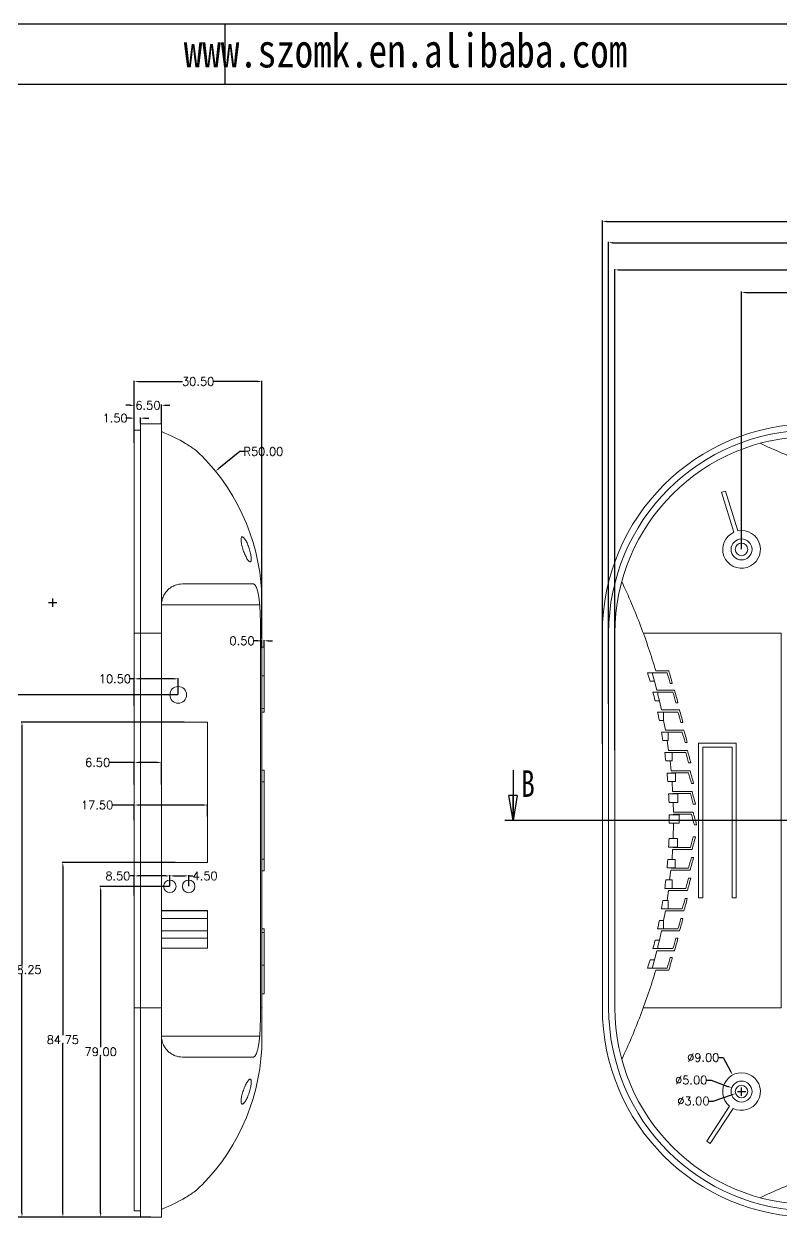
# Model space of a CAD drawing. Header units: inches. Extents: x 1813 to 4218, y 284 to 889.
# Drawn here: x 3151.6 to 3332.5, y 604 to 889.1 of the extents above; entities that cross this region are included whole.
import ezdxf

# ---------------------------------------------------------------- set-up
doc = ezdxf.new("R2010")
doc.units = ezdxf.units.IN
doc.header["$LTSCALE"] = 15
doc.linetypes.add('CENTER2', pattern=[28.575, 19.05, -3.175, 3.175, -3.175])
doc.layers.add('文字', color=81, linetype='Continuous')
doc.styles.add('SLDTEXTSTYLE0', font='TXT', dxfattribs={"width": 0.75})
doc.styles.get("Standard").update_dxf_attribs({"font": 'txt', "bigfont": 'gbcbig.shx'})
doc.styles.add('宋体', font='', dxfattribs={"width": 0.8, "height": 3.5})
doc.styles.get('宋体').set_extended_font_data('SimSun')
doc.dimstyles.new('2.5', dxfattribs={"dimtxt": 2, "dimasz": 1, "dimexe": 0.18, "dimexo": 0.0625, "dimgap": 0.09, "dimtad": 0, "dimtih": 1, "dimtoh": 1, "dimzin": 0, "dimdsep": 46, "dimtxsty": 'Standard', "dimcen": 1, "dimadec": 0, "dimazin": 2, "dimtfac": 1, "dimtofl": 0, "dimtmove": 0, "dimatfit": 3, "dimfxl": 1, "dimtolj": 1, "dimtzin": 0, "dimarcsym": 0})

# ---------------------------------------------------------------- blocks, each defined once
blk = doc.blocks.new('_CLOSED')
at = {"color": 0, "linetype": 'ByBlock', "lineweight": -2}
for p, q in [((-1, 0.166667), (0, 0)), ((-1, 0.166667), (-1, -0.166667)), ((0, 0), (-1, -0.166667)), ((0, 0), (-1, 0))]:
    blk.add_line(p, q, dxfattribs=at)
blk = doc.blocks.new('*D130')
at = {"color": 0, "lineweight": -2}
for p, q in [((3203.23, 786.93), (3198.17, 782.85)), ((3204.23, 786.93), (3203.23, 786.93)), ((3157.48, 750.82), (3159.48, 750.82)), ((3158.48, 749.82), (3158.48, 751.82))]:
    blk.add_line(p, q, dxfattribs=at)
at = {"color": 0}
blk.add_solid([(3198.07, 782.98), (3198.27, 782.72), (3197.39, 782.22)], dxfattribs=at)
at = {"layer": 'Defpoints', "color": 0}
for p in [(3197.39, 782.22), (3158.48, 750.82)]:
    blk.add_point(p, dxfattribs=at)
at = {"color": 0, "insert": (3208.82, 786.93), "char_height": 2, "attachment_point": 5}
blk.add_mtext('\\A1;R50.00', dxfattribs=at)
blk = doc.blocks.new('*D134')
at = {"color": 0, "lineweight": -2}
for p, q in [((3177.98, 792.1), (3177.98, 803.83)), ((3178.98, 803.65), (3189.47, 803.65)), ((3207.48, 803.65), (3196.98, 803.65)), ((3208.48, 742.29), (3208.48, 803.83))]:
    blk.add_line(p, q, dxfattribs=at)
at = {"color": 0}
for points in [[(3178.98, 803.81), (3178.98, 803.48), (3177.98, 803.65)], [(3207.48, 803.81), (3207.48, 803.48), (3208.48, 803.65)]]:
    blk.add_solid(points, dxfattribs=at)
at = {"layer": 'Defpoints', "color": 0}
for p in [(3208.48, 803.65), (3177.98, 792.03), (3208.48, 742.23)]:
    blk.add_point(p, dxfattribs=at)
at = {"color": 0, "insert": (3193.23, 803.65), "char_height": 2, "attachment_point": 5}
blk.add_mtext('\\A1;30.50', dxfattribs=at)
blk = doc.blocks.new('*D135')
at = {"color": 0, "lineweight": -2}
for p, q in [((3207.48, 741.7), (3206.48, 741.7)), ((3208.48, 739.93), (3208.48, 741.88)), ((3208.98, 740.22), (3208.98, 741.88)), ((3209.98, 741.7), (3210.98, 741.7))]:
    blk.add_line(p, q, dxfattribs=at)
at = {"color": 0}
for points in [[(3207.48, 741.87), (3207.48, 741.53), (3208.48, 741.7)], [(3209.98, 741.87), (3209.98, 741.53), (3208.98, 741.7)]]:
    blk.add_solid(points, dxfattribs=at)
at = {"layer": 'Defpoints', "color": 0}
for p in [(3208.48, 741.7), (3208.48, 739.87), (3208.98, 740.16)]:
    blk.add_point(p, dxfattribs=at)
at = {"color": 0, "insert": (3203.72, 741.7), "char_height": 2, "attachment_point": 5}
blk.add_mtext('\\A1;0.50', dxfattribs=at)
blk = doc.blocks.new('*D136')
at = {"color": 0, "lineweight": -2}
for p, q in [((3177.98, 788.96), (3177.98, 798.14)), ((3184.48, 793.6), (3184.48, 798.14)), ((3176.98, 797.96), (3175.98, 797.96)), ((3185.48, 797.96), (3186.48, 797.96))]:
    blk.add_line(p, q, dxfattribs=at)
at = {"color": 0}
for points in [[(3176.98, 798.13), (3176.98, 797.79), (3177.98, 797.96)], [(3185.48, 798.13), (3185.48, 797.79), (3184.48, 797.96)]]:
    blk.add_solid(points, dxfattribs=at)
at = {"layer": 'Defpoints', "color": 0}
for p in [(3177.98, 797.96), (3184.48, 793.53), (3177.98, 788.89)]:
    blk.add_point(p, dxfattribs=at)
at = {"color": 0, "insert": (3181.23, 797.96), "char_height": 2, "attachment_point": 5}
blk.add_mtext('\\A1;6.50', dxfattribs=at)
blk = doc.blocks.new('*D137')
at = {"color": 0, "lineweight": -2}
for p, q in [((3176.98, 794.9), (3175.98, 794.9)), ((3177.98, 791.58), (3177.98, 795.08)), ((3179.48, 793.6), (3179.48, 795.08)), ((3180.48, 794.9), (3181.48, 794.9))]:
    blk.add_line(p, q, dxfattribs=at)
at = {"color": 0}
for points in [[(3176.98, 795.07), (3176.98, 794.73), (3177.98, 794.9)], [(3180.48, 795.07), (3180.48, 794.73), (3179.48, 794.9)]]:
    blk.add_solid(points, dxfattribs=at)
at = {"layer": 'Defpoints', "color": 0}
for p in [(3177.98, 794.9), (3179.48, 793.53), (3177.98, 791.51)]:
    blk.add_point(p, dxfattribs=at)
at = {"color": 0, "insert": (3173.39, 794.9), "char_height": 2, "attachment_point": 5}
blk.add_mtext('\\A1;1.50', dxfattribs=at)
blk = doc.blocks.new('*D138')
at = {"color": 0, "lineweight": -2}
for p, q in [((3186.41, 683.03), (3169.76, 683.03)), ((3169.94, 682.03), (3169.94, 644.62)), ((3169.94, 605.03), (3169.94, 642.44)), ((3179.41, 604.03), (3169.76, 604.03))]:
    blk.add_line(p, q, dxfattribs=at)
at = {"color": 0}
for points in [[(3169.77, 682.03), (3170.11, 682.03), (3169.94, 683.03)], [(3169.77, 605.03), (3170.11, 605.03), (3169.94, 604.03)]]:
    blk.add_solid(points, dxfattribs=at)
at = {"layer": 'Defpoints', "color": 0}
for p in [(3169.94, 683.03), (3186.48, 683.03), (3179.48, 604.03)]:
    blk.add_point(p, dxfattribs=at)
at = {"color": 0, "insert": (3169.94, 643.53), "char_height": 2, "attachment_point": 5}
blk.add_mtext('\\A1;79.00', dxfattribs=at)
blk = doc.blocks.new('*D139')
at = {"color": 0, "lineweight": -2}
for p, q in [((3187.72, 688.78), (3160.73, 688.78)), ((3160.91, 687.78), (3160.91, 647.5)), ((3160.91, 605.03), (3160.91, 645.32)), ((3181.91, 604.03), (3160.73, 604.03))]:
    blk.add_line(p, q, dxfattribs=at)
at = {"color": 0}
for points in [[(3160.75, 687.78), (3161.08, 687.78), (3160.91, 688.78)], [(3160.75, 605.03), (3161.08, 605.03), (3160.91, 604.03)]]:
    blk.add_solid(points, dxfattribs=at)
at = {"layer": 'Defpoints', "color": 0}
for p in [(3160.91, 688.78), (3187.78, 688.78), (3181.98, 604.03)]:
    blk.add_point(p, dxfattribs=at)
at = {"color": 0, "insert": (3160.91, 646.41), "char_height": 2, "attachment_point": 5}
blk.add_mtext('\\A1;84.75', dxfattribs=at)
blk = doc.blocks.new('*D140')
at = {"color": 0, "lineweight": -2}
for p, q in [((3189.91, 722.28), (3150.96, 722.28)), ((3151.14, 721.28), (3151.14, 664.25)), ((3151.14, 605.03), (3151.14, 662.07)), ((3181.85, 604.03), (3150.96, 604.03))]:
    blk.add_line(p, q, dxfattribs=at)
at = {"color": 0}
for points in [[(3150.98, 721.28), (3151.31, 721.28), (3151.14, 722.28)], [(3150.98, 605.03), (3151.31, 605.03), (3151.14, 604.03)]]:
    blk.add_solid(points, dxfattribs=at)
at = {"layer": 'Defpoints', "color": 0}
for p in [(3151.14, 722.28), (3189.98, 722.28), (3181.91, 604.03)]:
    blk.add_point(p, dxfattribs=at)
at = {"color": 0, "insert": (3151.14, 663.16), "char_height": 2, "attachment_point": 5}
blk.add_mtext('\\A1;118.25', dxfattribs=at)
blk = doc.blocks.new('*D141')
at = {"color": 0, "lineweight": -2}
for p, q in [((3188.41, 728.78), (3141.04, 728.78)), ((3141.22, 727.78), (3141.22, 667.5)), ((3141.22, 605.03), (3141.22, 665.32)), ((3181.91, 604.03), (3141.04, 604.03))]:
    blk.add_line(p, q, dxfattribs=at)
at = {"color": 0}
for points in [[(3141.06, 727.78), (3141.39, 727.78), (3141.22, 728.78)], [(3141.06, 605.03), (3141.39, 605.03), (3141.22, 604.03)]]:
    blk.add_solid(points, dxfattribs=at)
at = {"layer": 'Defpoints', "color": 0}
for p in [(3141.22, 728.78), (3188.48, 728.78), (3181.98, 604.03)]:
    blk.add_point(p, dxfattribs=at)
at = {"color": 0, "insert": (3141.22, 666.41), "char_height": 2, "attachment_point": 5}
blk.add_mtext('\\A1;124.75', dxfattribs=at)
blk = doc.blocks.new('*D142')
at = {"color": 0, "lineweight": -2}
for p, q in [((3177.98, 685.55), (3176.98, 685.55)), ((3177.98, 680.86), (3177.98, 685.73)), ((3185.48, 685.55), (3178.98, 685.55)), ((3186.48, 683.1), (3186.48, 685.73))]:
    blk.add_line(p, q, dxfattribs=at)
at = {"color": 0}
for points in [[(3178.98, 685.71), (3178.98, 685.38), (3177.98, 685.55)], [(3185.48, 685.71), (3185.48, 685.38), (3186.48, 685.55)]]:
    blk.add_solid(points, dxfattribs=at)
at = {"layer": 'Defpoints', "color": 0}
for p in [(3177.98, 685.55), (3186.48, 683.03), (3177.98, 680.79)]:
    blk.add_point(p, dxfattribs=at)
at = {"color": 0, "insert": (3174.05, 685.55), "char_height": 2, "attachment_point": 5}
blk.add_mtext('\\A1;8.50', dxfattribs=at)
blk = doc.blocks.new('*D143')
at = {"color": 0, "lineweight": -2}
for p, q in [((3186.48, 683.1), (3186.48, 685.73)), ((3187.48, 685.55), (3189.98, 685.55)), ((3190.98, 683.1), (3190.98, 685.73)), ((3190.98, 685.55), (3191.98, 685.55))]:
    blk.add_line(p, q, dxfattribs=at)
at = {"color": 0}
for points in [[(3187.48, 685.71), (3187.48, 685.38), (3186.48, 685.55)], [(3189.98, 685.71), (3189.98, 685.38), (3190.98, 685.55)]]:
    blk.add_solid(points, dxfattribs=at)
at = {"layer": 'Defpoints', "color": 0}
for p in [(3190.98, 685.55), (3186.48, 683.03), (3190.98, 683.03)]:
    blk.add_point(p, dxfattribs=at)
at = {"color": 0, "insert": (3194.9, 685.55), "char_height": 2, "attachment_point": 5}
blk.add_mtext('\\A1;4.50', dxfattribs=at)
blk = doc.blocks.new('*D144')
at = {"color": 0, "lineweight": -2}
for p, q in [((3177.98, 712.64), (3172.14, 712.64)), ((3177.98, 707.42), (3177.98, 712.82)), ((3183.48, 712.64), (3178.98, 712.64)), ((3184.48, 707.42), (3184.48, 712.82))]:
    blk.add_line(p, q, dxfattribs=at)
at = {"color": 0}
for points in [[(3178.98, 712.8), (3178.98, 712.47), (3177.98, 712.64)], [(3183.48, 712.8), (3183.48, 712.47), (3184.48, 712.64)]]:
    blk.add_solid(points, dxfattribs=at)
at = {"layer": 'Defpoints', "color": 0}
for p in [(3177.98, 712.64), (3177.98, 707.36), (3184.48, 707.36)]:
    blk.add_point(p, dxfattribs=at)
at = {"color": 0, "insert": (3169.22, 712.64), "char_height": 2, "attachment_point": 5}
blk.add_mtext('\\A1;6.50', dxfattribs=at)
blk = doc.blocks.new('*D145')
at = {"color": 0, "lineweight": -2}
for p, q in [((3177.98, 702.47), (3172.69, 702.47)), ((3177.98, 698.85), (3177.98, 702.65)), ((3194.48, 702.47), (3178.98, 702.47)), ((3195.48, 699.74), (3195.48, 702.65))]:
    blk.add_line(p, q, dxfattribs=at)
at = {"color": 0}
for points in [[(3178.98, 702.64), (3178.98, 702.31), (3177.98, 702.47)], [(3194.48, 702.64), (3194.48, 702.31), (3195.48, 702.47)]]:
    blk.add_solid(points, dxfattribs=at)
at = {"layer": 'Defpoints', "color": 0}
for p in [(3177.98, 702.47), (3177.98, 698.78), (3195.48, 699.67)]:
    blk.add_point(p, dxfattribs=at)
at = {"color": 0, "insert": (3169.1, 702.47), "char_height": 2, "attachment_point": 5}
blk.add_mtext('\\A1;17.50', dxfattribs=at)
blk = doc.blocks.new('*D146')
at = {"color": 0, "lineweight": -2}
for p, q in [((3177.98, 732.62), (3176.78, 732.62)), ((3177.98, 726.27), (3177.98, 732.8)), ((3187.48, 732.62), (3178.98, 732.62)), ((3188.48, 728.85), (3188.48, 732.8))]:
    blk.add_line(p, q, dxfattribs=at)
at = {"color": 0}
for points in [[(3178.98, 732.79), (3178.98, 732.46), (3177.98, 732.62)], [(3187.48, 732.79), (3187.48, 732.46), (3188.48, 732.62)]]:
    blk.add_solid(points, dxfattribs=at)
at = {"layer": 'Defpoints', "color": 0}
for p in [(3177.98, 732.62), (3188.48, 728.78), (3177.98, 726.21)]:
    blk.add_point(p, dxfattribs=at)
at = {"color": 0, "insert": (3173.35, 732.62), "char_height": 2, "attachment_point": 5}
blk.add_mtext('\\A1;10.50', dxfattribs=at)
blk = doc.blocks.new('*D154')
at = {"color": 0, "lineweight": -2}
for p, q in [((3323.04, 763.6), (3323.04, 825.11)), ((3324.04, 824.93), (3380.12, 824.93)), ((3445.04, 824.93), (3388.96, 824.93)), ((3446.04, 763.6), (3446.04, 825.11))]:
    blk.add_line(p, q, dxfattribs=at)
at = {"color": 0}
for points in [[(3324.04, 825.09), (3324.04, 824.76), (3323.04, 824.93)], [(3445.04, 825.09), (3445.04, 824.76), (3446.04, 824.93)]]:
    blk.add_solid(points, dxfattribs=at)
at = {"layer": 'Defpoints', "color": 0}
for p in [(3446.04, 824.93), (3323.04, 763.53), (3446.04, 763.53)]:
    blk.add_point(p, dxfattribs=at)
at = {"color": 0, "insert": (3384.54, 824.93), "char_height": 2, "attachment_point": 5}
blk.add_mtext('\\A1;123.00', dxfattribs=at)
blk = doc.blocks.new('*D155')
at = {"color": 0, "lineweight": -2}
for p, q in [((3292.79, 715.51), (3292.79, 830.49)), ((3293.79, 830.31), (3379.95, 830.31)), ((3475.29, 830.31), (3389.13, 830.31)), ((3476.29, 740.32), (3476.29, 830.49))]:
    blk.add_line(p, q, dxfattribs=at)
at = {"color": 0}
for points in [[(3293.79, 830.47), (3293.79, 830.14), (3292.79, 830.31)], [(3475.29, 830.47), (3475.29, 830.14), (3476.29, 830.31)]]:
    blk.add_solid(points, dxfattribs=at)
at = {"layer": 'Defpoints', "color": 0}
for p in [(3476.29, 830.31), (3476.29, 740.25), (3292.79, 715.44)]:
    blk.add_point(p, dxfattribs=at)
at = {"color": 0, "insert": (3384.54, 830.31), "char_height": 2, "attachment_point": 5}
blk.add_mtext('\\A1;183.50', dxfattribs=at)
blk = doc.blocks.new('*D156')
at = {"color": 0, "lineweight": -2}
for p, q in [((3291.29, 726.65), (3291.29, 836.99)), ((3292.29, 836.81), (3379.95, 836.81)), ((3476.79, 836.81), (3389.13, 836.81)), ((3477.79, 723.7), (3477.79, 836.99))]:
    blk.add_line(p, q, dxfattribs=at)
at = {"color": 0}
for points in [[(3292.29, 836.98), (3292.29, 836.64), (3291.29, 836.81)], [(3476.79, 836.98), (3476.79, 836.64), (3477.79, 836.81)]]:
    blk.add_solid(points, dxfattribs=at)
at = {"layer": 'Defpoints', "color": 0}
for p in [(3477.79, 836.81), (3291.29, 726.59), (3477.79, 723.63)]:
    blk.add_point(p, dxfattribs=at)
at = {"color": 0, "insert": (3384.54, 836.81), "char_height": 2, "attachment_point": 5}
blk.add_mtext('\\A1;186.50', dxfattribs=at)
blk = doc.blocks.new('*D157')
at = {"color": 0, "lineweight": -2}
for p, q in [((3289.79, 717.08), (3289.79, 842.08)), ((3290.79, 841.9), (3379.95, 841.9)), ((3478.29, 841.9), (3389.13, 841.9)), ((3479.29, 717.08), (3479.29, 842.08))]:
    blk.add_line(p, q, dxfattribs=at)
at = {"color": 0}
for points in [[(3290.79, 842.06), (3290.79, 841.73), (3289.79, 841.9)], [(3478.29, 842.06), (3478.29, 841.73), (3479.29, 841.9)]]:
    blk.add_solid(points, dxfattribs=at)
at = {"layer": 'Defpoints', "color": 0}
for p in [(3479.29, 841.9), (3289.79, 717.02), (3479.29, 717.02)]:
    blk.add_point(p, dxfattribs=at)
at = {"color": 0, "insert": (3384.54, 841.9), "char_height": 2, "attachment_point": 5}
blk.add_mtext('\\A1;189.50', dxfattribs=at)
blk = doc.blocks.new('*D169')
at = {"color": 0, "lineweight": -2}
for p, q in [((3317.65, 642.16), (3318.65, 642.16)), ((3318.65, 642.16), (3320.42, 638.87)), ((3322.04, 634.03), (3324.04, 634.03)), ((3323.04, 633.03), (3323.04, 635.03))]:
    blk.add_line(p, q, dxfattribs=at)
at = {"color": 0}
blk.add_solid([(3320.57, 638.95), (3320.28, 638.79), (3320.9, 637.99)], dxfattribs=at)
at = {"layer": 'Defpoints', "color": 0}
for p in [(3320.9, 637.99), (3325.18, 630.07)]:
    blk.add_point(p, dxfattribs=at)
at = {"color": 0, "insert": (3313.89, 642.16), "char_height": 2, "attachment_point": 5}
blk.add_mtext('\\A1;∅9.00', dxfattribs=at)
blk = doc.blocks.new('*D170')
at = {"color": 0, "lineweight": -2}
for p, q in [((3314.78, 636.77), (3315.78, 636.77)), ((3315.78, 636.77), (3319.76, 635.27)), ((3322.04, 634.03), (3324.04, 634.03)), ((3323.04, 633.03), (3323.04, 635.03))]:
    blk.add_line(p, q, dxfattribs=at)
at = {"color": 0}
blk.add_solid([(3319.82, 635.43), (3319.71, 635.11), (3320.7, 634.92)], dxfattribs=at)
at = {"layer": 'Defpoints', "color": 0}
for p in [(3320.7, 634.92), (3325.38, 633.15)]:
    blk.add_point(p, dxfattribs=at)
at = {"color": 0, "insert": (3311.02, 636.77), "char_height": 2, "attachment_point": 5}
blk.add_mtext('\\A1;∅5.00', dxfattribs=at)
blk = doc.blocks.new('*D171')
at = {"color": 0, "lineweight": -2}
for p, q in [((3316.3, 631.77), (3320.67, 633.24)), ((3322.04, 634.03), (3324.04, 634.03)), ((3323.04, 633.03), (3323.04, 635.03)), ((3315.3, 631.77), (3316.3, 631.77))]:
    blk.add_line(p, q, dxfattribs=at)
at = {"color": 0}
blk.add_solid([(3320.62, 633.4), (3320.72, 633.08), (3321.62, 633.56)], dxfattribs=at)
at = {"layer": 'Defpoints', "color": 0}
for p in [(3321.62, 633.56), (3324.46, 634.51)]:
    blk.add_point(p, dxfattribs=at)
at = {"color": 0, "insert": (3311.54, 631.77), "char_height": 2, "attachment_point": 5}
blk.add_mtext('\\A1;∅3.00', dxfattribs=at)

msp = doc.modelspace()

# ---------------------------------------------------------------- linework, layer by layer
for p, q in [((2771.95, 889.082), (3627.31, 889.082)), ((3199.63, 889.082), (3199.63, 874.682)), ((2800.75, 874.682), (3612.91, 874.682))]:
    msp.add_line(p, q)
at = {"color": 7, "linetype": 'Continuous', "lineweight": 15}
for p, q in [((3179.476, 793.533), (3184.476, 793.533)), ((3179.476, 743.533), (3179.476, 793.533)), ((3184.476, 791.676), (3184.476, 793.533)), ((3177.976, 743.533), (3177.976, 792.033)), ((3177.976, 792.033), (3179.476, 792.033)), ((3184.476, 750.283), (3184.476, 791.676)), ((3319.168, 777.487), (3318.214, 777.186)), ((3318.214, 777.186), (3321.219, 767.648)), ((3322.172, 767.949), (3319.168, 777.487)), ((3184.476, 743.533), (3184.476, 750.283)), ((3207.932, 750.283), (3184.476, 750.283)), ((3208.476, 750.825), (3208.476, 743.533)), ((3177.976, 654.033), (3177.976, 743.533)), ((3177.976, 743.533), (3179.476, 743.533)), ((3179.476, 654.033), (3179.476, 743.533)), ((3179.476, 743.533), (3184.476, 743.533)), ((3184.476, 743.533), (3184.476, 654.033)), ((3208.476, 743.533), (3208.149, 743.533)), ((3208.149, 654.033), (3208.149, 743.533)), ((3208.476, 743.533), (3208.476, 654.033)), ((3289.789, 743.533), (3289.789, 654.033)), ((3291.289, 743.533), (3291.289, 654.033)), ((3292.789, 743.533), (3292.789, 654.033)), ((3299.575, 743.533), (3332.497, 743.533)), ((3332.497, 654.033), (3332.497, 743.533)), ((3208.976, 740.161), (3208.476, 740.161)), ((3208.976, 740.161), (3208.976, 733.326)), ((3208.976, 733.326), (3208.476, 733.326)), ((3208.976, 733.326), (3208.976, 725.574)), ((3305.293, 734.033), (3300.61, 734.033)), ((3302.218, 732.033), (3301.651, 734.033)), ((3305.671, 734.533), (3302.547, 734.533)), ((3301.181, 732.033), (3302.218, 732.033)), ((3302.218, 732.033), (3302.781, 729.9)), ((3307.028, 729.9), (3302.781, 729.9)), ((3305.977, 731.533), (3306.495, 731.533)), ((3302.913, 729.4), (3301.882, 729.4)), ((3302.375, 727.4), (3303.403, 727.4)), ((3302.913, 729.4), (3306.65, 729.4)), ((3302.913, 729.4), (3302.913, 729.4)), ((3303.062, 729.4), (3302.913, 729.4)), ((3303.062, 728.794), (3303.062, 729.4)), ((3303.403, 727.4), (3303.062, 728.794)), ((3303.403, 727.4), (3303.903, 725.181)), ((3307.334, 726.9), (3307.852, 726.9)), ((3208.976, 725.574), (3208.476, 725.574)), ((3208.476, 724.661), (3208.976, 724.661)), ((3208.976, 725.574), (3208.976, 724.661)), ((3304.018, 724.673), (3302.995, 724.673)), ((3308.226, 725.181), (3303.903, 725.181)), ((3304.016, 724.681), (3307.849, 724.681)), ((3304.016, 724.681), (3304.018, 724.673)), ((3304.368, 724.673), (3304.018, 724.673)), ((3304.368, 722.971), (3304.368, 724.673)), ((3195.476, 722.283), (3184.476, 722.283)), ((3195.476, 688.783), (3195.476, 722.283)), ((3303.41, 722.673), (3304.429, 722.673)), ((3304.429, 722.673), (3304.368, 722.971)), ((3304.429, 722.673), (3304.854, 720.39)), ((3308.533, 722.181), (3309.05, 722.181)), ((3304.951, 719.867), (3303.936, 719.867)), ((3309.253, 720.39), (3304.854, 720.39)), ((3304.947, 719.89), (3308.875, 719.89)), ((3304.947, 719.89), (3304.951, 719.867)), ((3305.506, 719.867), (3304.951, 719.867)), ((3305.506, 717.867), (3305.506, 719.867)), ((3304.271, 717.867), (3305.283, 717.867)), ((3305.283, 717.867), (3305.623, 715.542)), ((3305.283, 717.867), (3305.506, 717.867)), ((3310.097, 715.542), (3305.623, 715.542)), ((3309.559, 717.39), (3310.076, 717.39)), ((3321.789, 717.283), (3312.789, 717.283)), ((3312.789, 717.283), (3312.789, 680.283)), ((3313.789, 680.283), (3313.789, 716.283)), ((3313.789, 716.283), (3320.789, 716.283)), ((3320.789, 716.283), (3320.789, 680.283)), ((3321.789, 680.283), (3321.789, 717.283)), ((3305.702, 714.997), (3304.693, 714.997)), ((3304.947, 712.997), (3305.954, 712.997)), ((3305.696, 715.042), (3309.719, 715.042)), ((3305.696, 715.042), (3305.702, 714.997)), ((3306.462, 714.997), (3305.702, 714.997)), ((3305.954, 712.997), (3306.201, 710.648)), ((3305.954, 712.997), (3306.462, 712.997)), ((3306.462, 712.997), (3306.462, 714.997)), ((3208.976, 710.783), (3208.476, 710.783)), ((3208.976, 710.783), (3208.976, 708.031)), ((3306.262, 710.077), (3305.257, 710.077)), ((3310.75, 710.648), (3306.201, 710.648)), ((3306.254, 710.148), (3310.373, 710.148)), ((3306.254, 710.148), (3306.262, 710.077)), ((3307.224, 710.077), (3306.262, 710.077)), ((3307.224, 708.077), (3307.224, 710.077)), ((3310.403, 712.542), (3310.921, 712.542)), ((3208.976, 708.031), (3208.476, 708.031)), ((3208.976, 708.031), (3208.976, 689.535)), ((3305.429, 708.077), (3306.432, 708.077)), ((3306.432, 708.077), (3306.584, 705.721)), ((3306.432, 708.077), (3307.224, 708.077)), ((3311.057, 707.648), (3311.574, 707.648)), ((3306.623, 705.118), (3305.622, 705.118)), ((3311.206, 705.721), (3306.584, 705.721)), ((3306.616, 705.221), (3310.829, 705.221)), ((3306.616, 705.221), (3306.623, 705.118)), ((3306.623, 705.118), (3307.781, 705.118)), ((3307.781, 705.118), (3307.781, 703.118)), ((3305.711, 703.118), (3306.711, 703.118)), ((3306.711, 703.118), (3306.766, 700.774)), ((3307.781, 703.118), (3306.711, 703.118)), ((3311.513, 702.721), (3312.03, 702.721)), ((3306.781, 700.134), (3305.781, 700.134)), ((3311.46, 700.774), (3306.766, 700.774)), ((3306.778, 700.274), (3311.083, 700.274)), ((3306.778, 700.274), (3306.781, 700.134)), ((3306.781, 700.134), (3308.126, 700.134)), ((3308.126, 700.134), (3308.126, 698.134)), ((3305.787, 698.134), (3306.787, 698.134)), ((3306.787, 698.134), (3306.711, 694.448)), ((3308.126, 698.134), (3306.787, 698.134)), ((3311.767, 697.774), (3312.284, 697.774)), ((3306.711, 694.448), (3305.711, 694.448)), ((3306.711, 694.448), (3307.777, 694.448)), ((3307.777, 694.448), (3307.777, 692.448)), ((3312.03, 694.845), (3311.513, 694.845)), ((3305.622, 692.448), (3306.623, 692.448)), ((3306.584, 691.845), (3306.432, 689.489)), ((3306.584, 691.845), (3311.206, 691.845)), ((3306.623, 692.448), (3306.616, 692.345)), ((3310.829, 692.345), (3306.616, 692.345)), ((3307.777, 692.448), (3306.623, 692.448)), ((3311.574, 689.918), (3311.057, 689.918)), ((3184.476, 688.783), (3195.476, 688.783)), ((3208.976, 689.535), (3208.476, 689.535)), ((3208.976, 689.535), (3208.976, 686.783)), ((3305.257, 687.489), (3306.262, 687.489)), ((3306.432, 689.489), (3305.429, 689.489)), ((3306.262, 687.489), (3306.251, 687.418)), ((3310.373, 687.418), (3306.251, 687.418)), ((3306.262, 687.489), (3307.221, 687.489)), ((3307.221, 689.489), (3306.432, 689.489)), ((3307.221, 687.489), (3307.221, 689.489)), ((3208.476, 686.783), (3208.976, 686.783)), ((3305.828, 684.569), (3304.947, 684.569)), ((3306.177, 686.918), (3305.828, 684.569)), ((3306.459, 684.569), (3305.828, 684.569)), ((3306.177, 686.918), (3310.75, 686.918)), ((3306.459, 682.569), (3306.459, 684.569)), ((3310.92, 685.024), (3310.403, 685.024)), ((3304.693, 682.569), (3305.702, 682.569)), ((3305.623, 682.024), (3305.283, 679.699)), ((3305.623, 682.024), (3310.097, 682.024)), ((3305.702, 682.569), (3305.696, 682.524)), ((3309.719, 682.524), (3305.696, 682.524)), ((3305.702, 682.569), (3306.459, 682.569)), ((3305.283, 679.699), (3304.271, 679.699)), ((3305.503, 679.699), (3305.283, 679.699)), ((3305.503, 677.699), (3305.503, 679.699)), ((3310.076, 680.176), (3309.559, 680.176)), ((3312.789, 680.283), (3313.789, 680.283)), ((3320.789, 680.283), (3321.789, 680.283)), ((3195.476, 677.283), (3184.476, 677.283)), ((3184.476, 677.176), (3185.276, 677.176)), ((3195.476, 677.176), (3185.276, 677.176)), ((3195.476, 668.283), (3195.476, 677.283)), ((3303.936, 677.699), (3304.951, 677.699)), ((3304.854, 677.176), (3304.429, 674.893)), ((3304.854, 677.176), (3309.253, 677.176)), ((3304.951, 677.699), (3304.947, 677.676)), ((3308.875, 677.676), (3304.947, 677.676)), ((3304.951, 677.699), (3305.503, 677.699)), ((3184.476, 675.385), (3184.527, 675.385)), ((3195.476, 675.385), (3184.527, 675.385)), ((3208.976, 672.905), (3208.476, 672.905)), ((3208.976, 672.905), (3208.976, 671.991)), ((3302.995, 672.893), (3304.018, 672.893)), ((3304.429, 674.893), (3303.41, 674.893)), ((3304.018, 672.893), (3304.016, 672.885)), ((3307.849, 672.885), (3304.016, 672.885)), ((3304.018, 672.893), (3304.365, 672.893)), ((3304.365, 674.582), (3304.429, 674.893)), ((3304.365, 672.893), (3304.365, 674.582)), ((3309.05, 675.385), (3308.533, 675.385)), ((3184.476, 672.385), (3184.527, 672.385)), ((3195.476, 670.666), (3184.476, 670.666)), ((3195.476, 672.385), (3184.527, 672.385)), ((3208.976, 671.991), (3208.476, 671.991)), ((3208.976, 671.991), (3208.976, 664.24)), ((3303.403, 670.166), (3302.375, 670.166)), ((3303.059, 668.762), (3303.403, 670.166)), ((3303.903, 672.385), (3303.403, 670.166)), ((3303.903, 672.385), (3308.226, 672.385)), ((3307.851, 670.666), (3307.334, 670.666)), ((3184.476, 668.283), (3195.476, 668.283)), ((3301.882, 668.166), (3302.913, 668.166)), ((3302.781, 667.666), (3302.218, 665.533)), ((3302.781, 667.666), (3307.028, 667.666)), ((3302.913, 668.166), (3302.913, 668.166)), ((3306.65, 668.166), (3302.913, 668.166)), ((3302.913, 668.166), (3303.059, 668.166)), ((3303.059, 668.166), (3303.059, 668.762)), ((3208.976, 664.24), (3208.476, 664.24)), ((3208.976, 664.24), (3208.976, 657.405)), ((3302.218, 665.533), (3301.181, 665.533)), ((3301.651, 663.533), (3302.218, 665.533)), ((3306.494, 666.033), (3305.977, 666.033)), ((3300.61, 663.533), (3305.293, 663.533)), ((3302.547, 663.033), (3305.671, 663.033)), ((3208.476, 657.405), (3208.976, 657.405)), ((3177.976, 654.033), (3179.476, 654.033)), ((3177.976, 605.533), (3177.976, 654.033)), ((3179.476, 604.033), (3179.476, 654.033)), ((3179.476, 654.033), (3184.476, 654.033)), ((3184.476, 654.033), (3184.476, 647.283)), ((3208.476, 654.033), (3208.149, 654.033)), ((3208.476, 654.033), (3208.476, 646.741)), ((3299.575, 654.033), (3332.497, 654.033)), ((3184.476, 605.89), (3184.476, 647.283)), ((3184.476, 647.283), (3207.932, 647.283)), ((3320.181, 630.557), (3314.726, 622.176)), ((3315.565, 621.63), (3321.019, 630.012)), ((3314.726, 622.176), (3315.565, 621.63)), ((3177.976, 605.533), (3179.476, 605.533)), ((3184.476, 604.033), (3184.476, 605.89)), ((3179.476, 604.033), (3184.476, 604.033))]:
    msp.add_line(p, q, dxfattribs=at)
at = {"color": 7, "linetype": 'Continuous', "lineweight": 30}
msp.add_line((3268.46, 710.783), (3268.46, 698.783), dxfattribs=at)
at = {"color": 1, "linetype": 'CENTER2'}
msp.add_line((3503.272, 698.783), (3266.46, 698.783), dxfattribs=at)
at = {"color": 8, "linetype": 'Continuous', "lineweight": 15}
msp.add_line((3185.276, 677.176), (3185.276, 677.283), dxfattribs=at)
at = {"color": 7, "linetype": 'Continuous', "lineweight": 15}
for centre, radius in [((3323.039, 763.533), 2.5), ((3323.039, 763.533), 1.5), ((3188.476, 728.783), 2), ((3186.476, 683.033), 1.5), ((3190.976, 683.033), 1.5), ((3323.039, 634.033), 2.5), ((3323.039, 634.033), 1.5)]:
    msp.add_circle(centre, radius, dxfattribs=at)
for centre, radius, start, end in [((3339.789, 743.533), 50, 90, 180), ((3339.789, 743.533), 48.5, 90, 180), ((3339.789, 743.533), 47, 90, 180), ((3158.476, 750.825), 50, 0, 44.51601), ((3323.039, 763.533), 4.5, 113.86163, 101.10289), ((3171.163, 695.991), 134.921, 15.49361, 16.37689), ((3171.163, 695.991), 139.421, 14.769, 15.83417), ((3171.163, 695.991), 139.921, 14.71503, 15.98898), ((3172.52, 691.359), 139.921, 14.71503, 15.98898), ((3174.863, 696.978), 131.092, 13.4188, 14.31919), ((3172.52, 691.359), 139.421, 14.769, 15.83417), ((3178.085, 697.712), 127.787, 11.26424, 12.18009), ((3173.718, 686.639), 139.421, 14.769, 15.83417), ((3173.718, 686.639), 139.921, 14.71503, 15.98898), ((3180.787, 698.22), 125.037, 9.04029, 9.96952), ((3174.745, 681.849), 139.421, 14.769, 15.83417), ((3174.745, 681.849), 139.921, 14.71503, 15.98898), ((3175.589, 677), 139.921, 14.71503, 15.98898), ((3182.937, 698.539), 122.864, 6.7583, 7.69846), ((3175.589, 677), 139.421, 14.769, 15.83417), ((3184.507, 698.707), 121.285, 4.43048, 5.37877), ((3176.242, 672.106), 139.421, 14.769, 15.83417), ((3176.242, 672.106), 139.921, 14.71503, 15.98898), ((3185.476, 698.773), 120.314, 2.0698, 3.02319), ((3176.698, 667.18), 139.421, 14.769, 15.83417), ((3176.698, 667.18), 139.921, 14.71503, 15.98898), ((3185.83, 698.783), 119.959, 359.6899, 0.64517), ((3176.952, 662.232), 139.421, 14.769, 15.83417), ((3176.952, 662.232), 139.921, 14.71503, 15.98898), ((3185.476, 698.793), 120.314, 356.97679, 357.93019), ((3177.915, 730.045), 138.158, 344.16414, 345.23902), ((3177.831, 730.068), 138.744, 344.00862, 345.29335), ((3177.459, 725.119), 138.158, 344.16414, 345.23902), ((3177.375, 725.141), 138.744, 344.00862, 345.29335), ((3184.507, 698.859), 121.285, 354.62121, 355.5695), ((3182.937, 699.027), 122.864, 352.30153, 353.24169), ((3176.805, 720.225), 138.158, 344.16414, 345.23902), ((3176.722, 720.247), 138.744, 344.00862, 345.29335), ((3180.787, 699.346), 125.037, 350.03048, 350.95971), ((3175.961, 715.376), 138.158, 344.16414, 345.23902), ((3175.877, 715.399), 138.744, 344.00862, 345.29335), ((3178.085, 699.854), 127.787, 347.81991, 348.73576), ((3174.935, 710.586), 138.158, 344.16414, 345.23902), ((3174.851, 710.608), 138.744, 344.00862, 345.29335), ((3174.863, 700.588), 131.092, 345.68081, 346.58121), ((3173.736, 705.867), 138.158, 344.16414, 345.23902), ((3173.653, 705.889), 138.744, 344.00862, 345.29335), ((3171.163, 701.575), 134.921, 343.62311, 344.50639), ((3339.789, 654.033), 50, 180, 270), ((3339.789, 654.033), 48.5, 180, 270), ((3339.789, 654.033), 47, 180, 270), ((3158.476, 646.741), 50, 315.48399, 0), ((3323.039, 634.033), 4.5, 243.3255, 230.56676)]:
    msp.add_arc(centre, radius, start, end, dxfattribs=at)
for points, knots in [([(3184.476, 791.676), (3186.673, 790.796), (3188.582, 789.85), (3190.611, 788.622), (3190.999, 788.375), (3191.737, 787.875), (3192.088, 787.623), (3193.073, 786.872), (3193.644, 786.373), (3194.129, 785.88)], [0, 0, 0, 0, 0.5, 0.5, 0.625, 0.625, 0.75, 0.75, 1, 1, 1, 1]), ([(3348.789, 780.775), (3346.974, 781.307), (3345.167, 781.878), (3341.565, 783.095), (3339.768, 783.742), (3334.425, 785.784), (3330.924, 787.278), (3327.479, 788.892)], [0, 0, 0, 0, 0.25, 0.25, 0.5, 0.5, 1, 1, 1, 1]), ([(3203.603, 764.774), (3203.641, 764.589), (3203.686, 764.401), (3203.788, 764.017), (3203.845, 763.82), (3203.969, 763.43), (3204.035, 763.238), (3204.174, 762.859), (3204.248, 762.672), (3204.397, 762.316), (3204.472, 762.146), (3204.627, 761.821), (3204.705, 761.668), (3204.858, 761.388), (3204.933, 761.26), (3205.083, 761.028), (3205.155, 760.928), (3205.362, 760.674), (3205.49, 760.568), (3205.647, 760.527), (3205.695, 760.532), (3205.778, 760.583), (3205.812, 760.629), (3205.867, 760.759), (3205.888, 760.845), (3205.913, 761.052), (3205.918, 761.172), (3205.912, 761.448), (3205.901, 761.601), (3205.864, 761.929), (3205.837, 762.107), (3205.771, 762.474), (3205.732, 762.664), (3205.639, 763.052), (3205.587, 763.251), (3205.474, 763.642), (3205.412, 763.837), (3205.28, 764.222), (3205.211, 764.407), (3205.068, 764.764), (3204.993, 764.938), (3204.842, 765.261), (3204.766, 765.412), (3204.612, 765.691), (3204.533, 765.821), (3204.381, 766.047), (3204.306, 766.146), (3204.161, 766.313), (3204.089, 766.381), (3203.956, 766.481), (3203.894, 766.513), (3203.778, 766.539), (3203.725, 766.533), (3203.633, 766.482), (3203.594, 766.437), (3203.531, 766.306), (3203.508, 766.22), (3203.479, 766.015), (3203.473, 765.892), (3203.48, 765.616), (3203.493, 765.465), (3203.535, 765.136), (3203.565, 764.958), (3203.603, 764.774)], [0, 0, 0, 0, 0.03125, 0.03125, 0.0625, 0.0625, 0.09375, 0.09375, 0.125, 0.125, 0.15625, 0.15625, 0.1875, 0.1875, 0.21875, 0.21875, 0.25, 0.25, 0.3125, 0.3125, 0.34375, 0.34375, 0.375, 0.375, 0.40625, 0.40625, 0.4375, 0.4375, 0.46875, 0.46875, 0.5, 0.5, 0.53125, 0.53125, 0.5625, 0.5625, 0.59375, 0.59375, 0.625, 0.625, 0.65625, 0.65625, 0.6875, 0.6875, 0.71875, 0.71875, 0.75, 0.75, 0.78125, 0.78125, 0.8125, 0.8125, 0.84375, 0.84375, 0.875, 0.875, 0.90625, 0.90625, 0.9375, 0.9375, 0.96875, 0.96875, 1, 1, 1, 1]), ([(3294.43, 755.843), (3295.243, 754.107), (3296.026, 752.357), (3297.521, 748.844), (3298.234, 747.078), (3300.268, 741.751), (3301.483, 738.162), (3302.547, 734.533)], [0, 0, 0, 0, 0.25, 0.25, 0.5, 0.5, 1, 1, 1, 1]), ([(3184.476, 750.283), (3184.476, 750.666), (3184.52, 751.036), (3184.642, 751.571), (3184.692, 751.748), (3184.81, 752.089), (3184.877, 752.253), (3185.027, 752.57), (3185.108, 752.723), (3185.286, 753.017), (3185.382, 753.158), (3185.685, 753.56), (3185.907, 753.799), (3186.386, 754.227), (3186.642, 754.413), (3187.17, 754.73), (3187.444, 754.862), (3188.296, 755.179), (3188.88, 755.283), (3189.476, 755.283)], [0, 0, 0, 0, 0.125, 0.125, 0.1875, 0.1875, 0.25, 0.25, 0.3125, 0.3125, 0.375, 0.375, 0.5, 0.5, 0.625, 0.625, 0.75, 0.75, 1, 1, 1, 1]), ([(3206.416, 755.283), (3206.252, 755.283), (3206.075, 755.283), (3205.698, 755.283), (3205.498, 755.283), (3204.86, 755.283), (3204.387, 755.283), (3202.821, 755.283), (3201.582, 755.283), (3199.777, 755.283), (3199.404, 755.283), (3198.637, 755.283), (3198.244, 755.283), (3197.032, 755.283), (3196.184, 755.283), (3193.518, 755.283), (3191.58, 755.283), (3189.476, 755.283)], [0, 0, 0, 0, 0.0625, 0.0625, 0.125, 0.125, 0.25, 0.25, 0.5, 0.5, 0.5625, 0.5625, 0.625, 0.625, 0.75, 0.75, 1, 1, 1, 1]), ([(3206.416, 755.283), (3206.497, 755.283), (3206.579, 755.251), (3206.743, 755.127), (3206.826, 755.034), (3206.988, 754.788), (3207.067, 754.637), (3207.219, 754.281), (3207.294, 754.073), (3207.432, 753.615), (3207.496, 753.366), (3207.615, 752.823), (3207.67, 752.529), (3207.766, 751.923), (3207.808, 751.608), (3207.88, 750.953), (3207.909, 750.619), (3207.932, 750.283)], [0, 0, 0, 0, 0.125, 0.125, 0.25, 0.25, 0.375, 0.375, 0.5, 0.5, 0.625, 0.625, 0.75, 0.75, 0.875, 0.875, 1, 1, 1, 1]), ([(3208.149, 743.533), (3208.149, 744.656), (3208.133, 745.782), (3208.08, 747.471), (3208.058, 748.034), (3208.017, 748.878), (3208.002, 749.159), (3207.969, 749.721), (3207.951, 750), (3207.932, 750.283)], [0, 0, 0, 0, 0.5, 0.5, 0.75, 0.75, 0.875, 0.875, 1, 1, 1, 1]), ([(3305.671, 663.033), (3305.766, 663.366), (3305.955, 664.032), (3306.229, 665.032), (3306.406, 665.699), (3306.494, 666.033)], [0, 0, 0, 0, 0.3339722, 0.6672993, 1, 1, 1, 1]), ([(3302.547, 663.033), (3302.015, 661.218), (3301.444, 659.411), (3300.227, 655.809), (3299.58, 654.012), (3297.538, 648.669), (3296.044, 645.168), (3294.43, 641.723)], [0, 0, 0, 0, 0.25, 0.25, 0.5, 0.5, 1, 1, 1, 1]), ([(3207.932, 647.283), (3207.971, 647.847), (3208.003, 648.408), (3208.058, 649.533), (3208.08, 650.096), (3208.133, 651.783), (3208.149, 652.908), (3208.149, 654.033)], [0, 0, 0, 0, 0.25, 0.25, 0.5, 0.5, 1, 1, 1, 1]), ([(3189.476, 642.283), (3188.879, 642.283), (3188.297, 642.387), (3187.448, 642.703), (3187.171, 642.836), (3186.644, 643.151), (3186.393, 643.334), (3186.037, 643.65), (3185.921, 643.763), (3185.698, 644.004), (3185.59, 644.132), (3185.287, 644.533), (3185.108, 644.824), (3184.882, 645.302), (3184.813, 645.469), (3184.695, 645.809), (3184.644, 645.984), (3184.521, 646.52), (3184.476, 646.899), (3184.476, 647.283)], [0, 0, 0, 0, 0.25, 0.25, 0.375, 0.375, 0.5, 0.5, 0.5625, 0.5625, 0.625, 0.625, 0.75, 0.75, 0.8125, 0.8125, 0.875, 0.875, 1, 1, 1, 1]), ([(3207.932, 647.283), (3207.909, 646.947), (3207.88, 646.617), (3207.809, 645.97), (3207.767, 645.649), (3207.67, 645.04), (3207.617, 644.752), (3207.498, 644.208), (3207.432, 643.952), (3207.295, 643.496), (3207.222, 643.291), (3207.068, 642.931), (3206.989, 642.779), (3206.827, 642.535), (3206.745, 642.441), (3206.579, 642.315), (3206.497, 642.283), (3206.416, 642.283)], [0, 0, 0, 0, 0.125, 0.125, 0.25, 0.25, 0.375, 0.375, 0.5, 0.5, 0.625, 0.625, 0.75, 0.75, 0.875, 0.875, 1, 1, 1, 1]), ([(3189.476, 642.283), (3190.004, 642.283), (3190.523, 642.283), (3191.538, 642.283), (3192.035, 642.283), (3193.495, 642.283), (3194.427, 642.283), (3196.208, 642.283), (3197.057, 642.283), (3198.269, 642.283), (3198.662, 642.283), (3199.428, 642.283), (3199.801, 642.283), (3201.6, 642.283), (3202.834, 642.283), (3204.914, 642.283), (3205.76, 642.283), (3206.416, 642.283)], [0, 0, 0, 0, 0.0625, 0.0625, 0.125, 0.125, 0.25, 0.25, 0.375, 0.375, 0.4375, 0.4375, 0.5, 0.5, 0.75, 0.75, 1, 1, 1, 1]), ([(3203.479, 631.876), (3203.472, 631.733), (3203.475, 631.607), (3203.499, 631.39), (3203.52, 631.297), (3203.577, 631.155), (3203.614, 631.103), (3203.702, 631.039), (3203.753, 631.028), (3203.866, 631.043), (3203.928, 631.07), (3204.06, 631.159), (3204.129, 631.221), (3204.273, 631.379), (3204.349, 631.475), (3204.5, 631.693), (3204.577, 631.816), (3204.732, 632.089), (3204.809, 632.239), (3204.96, 632.555), (3205.034, 632.722), (3205.18, 633.078), (3205.25, 633.262), (3205.382, 633.639), (3205.445, 633.831), (3205.563, 634.226), (3205.616, 634.422), (3205.711, 634.809), (3205.753, 635.002), (3205.824, 635.375), (3205.852, 635.552), (3205.893, 635.887), (3205.907, 636.046), (3205.918, 636.329), (3205.916, 636.455), (3205.896, 636.676), (3205.878, 636.767), (3205.827, 636.91), (3205.794, 636.963), (3205.716, 637.027), (3205.671, 637.038), (3205.568, 637.023), (3205.511, 636.995), (3205.39, 636.904), (3205.324, 636.841), (3205.186, 636.679), (3205.115, 636.584), (3204.968, 636.362), (3204.891, 636.236), (3204.738, 635.961), (3204.661, 635.813), (3204.507, 635.496), (3204.43, 635.325), (3204.28, 634.973), (3204.207, 634.791), (3204.066, 634.415), (3203.998, 634.22), (3203.872, 633.834), (3203.814, 633.64), (3203.708, 633.253), (3203.66, 633.06), (3203.581, 632.692), (3203.549, 632.515), (3203.501, 632.177), (3203.485, 632.019), (3203.479, 631.876)], [0, 0, 0, 0, 0.03125, 0.03125, 0.0625, 0.0625, 0.09375, 0.09375, 0.125, 0.125, 0.15625, 0.15625, 0.1875, 0.1875, 0.21875, 0.21875, 0.25, 0.25, 0.28125, 0.28125, 0.3125, 0.3125, 0.34375, 0.34375, 0.375, 0.375, 0.40625, 0.40625, 0.4375, 0.4375, 0.46875, 0.46875, 0.5, 0.5, 0.53125, 0.53125, 0.5625, 0.5625, 0.59375, 0.59375, 0.625, 0.625, 0.65625, 0.65625, 0.6875, 0.6875, 0.71875, 0.71875, 0.75, 0.75, 0.78125, 0.78125, 0.8125, 0.8125, 0.84375, 0.84375, 0.875, 0.875, 0.90625, 0.90625, 0.9375, 0.9375, 0.96875, 0.96875, 1, 1, 1, 1]), ([(3348.789, 616.791), (3346.974, 616.259), (3345.167, 615.688), (3341.565, 614.471), (3339.768, 613.824), (3334.425, 611.782), (3330.924, 610.288), (3327.479, 608.674)], [0, 0, 0, 0, 0.25, 0.25, 0.5, 0.5, 1, 1, 1, 1]), ([(3184.476, 605.89), (3186.673, 606.77), (3188.582, 607.716), (3190.611, 608.944), (3190.999, 609.191), (3191.737, 609.691), (3192.088, 609.943), (3193.073, 610.694), (3193.644, 611.193), (3194.129, 611.686)], [0, 0, 0, 0, 0.5, 0.5, 0.625, 0.625, 0.75, 0.75, 1, 1, 1, 1])]:
    msp.add_open_spline(points, degree=3, knots=knots, dxfattribs=at)
msp.add_open_spline([(3305.977, 666.033), (3305.757, 665.198), (3305.529, 664.364), (3305.293, 663.533)], degree=3, dxfattribs=at)

# ---------------------------------------------------------------- block references
at = {"color": 7, "linetype": 'Continuous', "lineweight": 30, "xscale": 6, "yscale": 6, "rotation": 270}
msp.add_blockref('_CLOSED', (3268.46, 698.783), dxfattribs=at)

# ---------------------------------------------------------------- texts
at = {"color": 7, "linetype": 'Continuous', "insert": (3270.412, 710.783), "char_height": 6.35, "attachment_point": 1, "style": 'SLDTEXTSTYLE0'}
msp.add_mtext('B', dxfattribs=at)
at = {"layer": '文字', "color": 0, "insert": (3189.811, 886.777), "char_height": 8.11008, "width": 142.48633, "attachment_point": 1, "style": '宋体'}
msp.add_mtext('www.szomk.en.alibaba.com', dxfattribs=at)

# ---------------------------------------------------------------- dimensions: what is measured, and where the dimension line sits
for base, p1, p2, picture, middle in [((3479.289, 841.897), (3289.789, 717.019), (3479.289, 717.019), '*D157', (3384.539, 841.897)), ((3477.789, 836.811), (3291.289, 726.587), (3477.789, 723.633), '*D156', (3384.539, 836.811)), ((3446.039, 824.926), (3323.039, 763.533), (3446.039, 763.533), '*D154', (3384.539, 824.926)), ((3208.476, 803.647), (3177.976, 792.033), (3208.476, 742.229), '*D134', (3193.226, 803.647)), ((3177.976, 797.961), (3184.476, 793.533), (3177.976, 788.893), '*D136', (3181.226, 797.961)), ((3177.976, 794.898), (3179.476, 793.533), (3177.976, 791.513), '*D137', (3173.386, 794.898)), ((3208.476, 741.701), (3208.976, 740.161), (3208.476, 739.869), '*D135', (3203.719, 741.701)), ((3190.976, 685.546), (3186.476, 683.033), (3190.976, 683.033), '*D143', (3194.899, 685.546))]:
    dim = msp.add_linear_dim(base=base, p1=p1, p2=p2, dimstyle='2.5')
    dim.commit()
    dim.dimension.update_dxf_attribs({"geometry": picture, "text_midpoint": middle})
for base, p1, p2, picture, middle in [((3476.289, 830.306), (3292.789, 715.445), (3476.289, 740.253), '*D155', (3384.539, 830.306)), ((3177.976, 732.622), (3188.476, 728.783), (3177.976, 726.209), '*D146', (3173.354, 732.622)), ((3177.976, 712.637), (3184.476, 707.357), (3177.976, 707.357), '*D144', (3169.221, 712.637)), ((3177.976, 702.474), (3195.476, 699.673), (3177.976, 698.783), '*D145', (3169.102, 702.474)), ((3177.976, 685.546), (3186.476, 683.033), (3177.976, 680.793), '*D142', (3174.053, 685.546))]:
    dim = msp.add_linear_dim(base=base, p1=p1, p2=p2, dimstyle='2.5')
    dim.commit()
    dim.dimension.update_dxf_attribs({"geometry": picture, "text_midpoint": middle, "dimtype": 160})
dim = msp.add_radius_dim(center=(3158.476, 750.825), mpoint=(3197.392, 782.218), dimstyle='2.5')
dim.commit()
dim.dimension.update_dxf_attribs({"geometry": '*D130', "text_midpoint": (3208.824, 786.931), "dimtype": 164})
for base, p1, p2, picture, middle in [((3141.223, 728.783), (3181.976, 604.033), (3188.476, 728.783), '*D141', (3141.223, 666.408)), ((3151.143, 722.283), (3181.914, 604.033), (3189.976, 722.283), '*D140', (3151.143, 663.158)), ((3160.914, 688.783), (3181.976, 604.033), (3187.781, 688.783), '*D139', (3160.914, 646.408)), ((3169.94, 683.033), (3179.476, 604.033), (3186.476, 683.033), '*D138', (3169.94, 643.533))]:
    dim = msp.add_linear_dim(base=base, p1=p1, p2=p2, angle=90, dimstyle='2.5')
    dim.commit()
    dim.dimension.update_dxf_attribs({"geometry": picture, "text_midpoint": middle})
for p1, p2, picture, middle in [((3325.178, 630.074), (3320.9, 637.992), '*D169', (3313.892, 642.157)), ((3325.378, 633.15), (3320.7, 634.916), '*D170', (3311.024, 636.774)), ((3324.461, 634.51), (3321.617, 633.556), '*D171', (3311.543, 631.772))]:
    dim = msp.add_diameter_dim_2p(p1=p1, p2=p2, dimstyle='2.5')
    dim.commit()
    dim.dimension.update_dxf_attribs({"geometry": picture, "text_midpoint": middle, "dimtype": 163})

doc.saveas('drawing.dxf')
